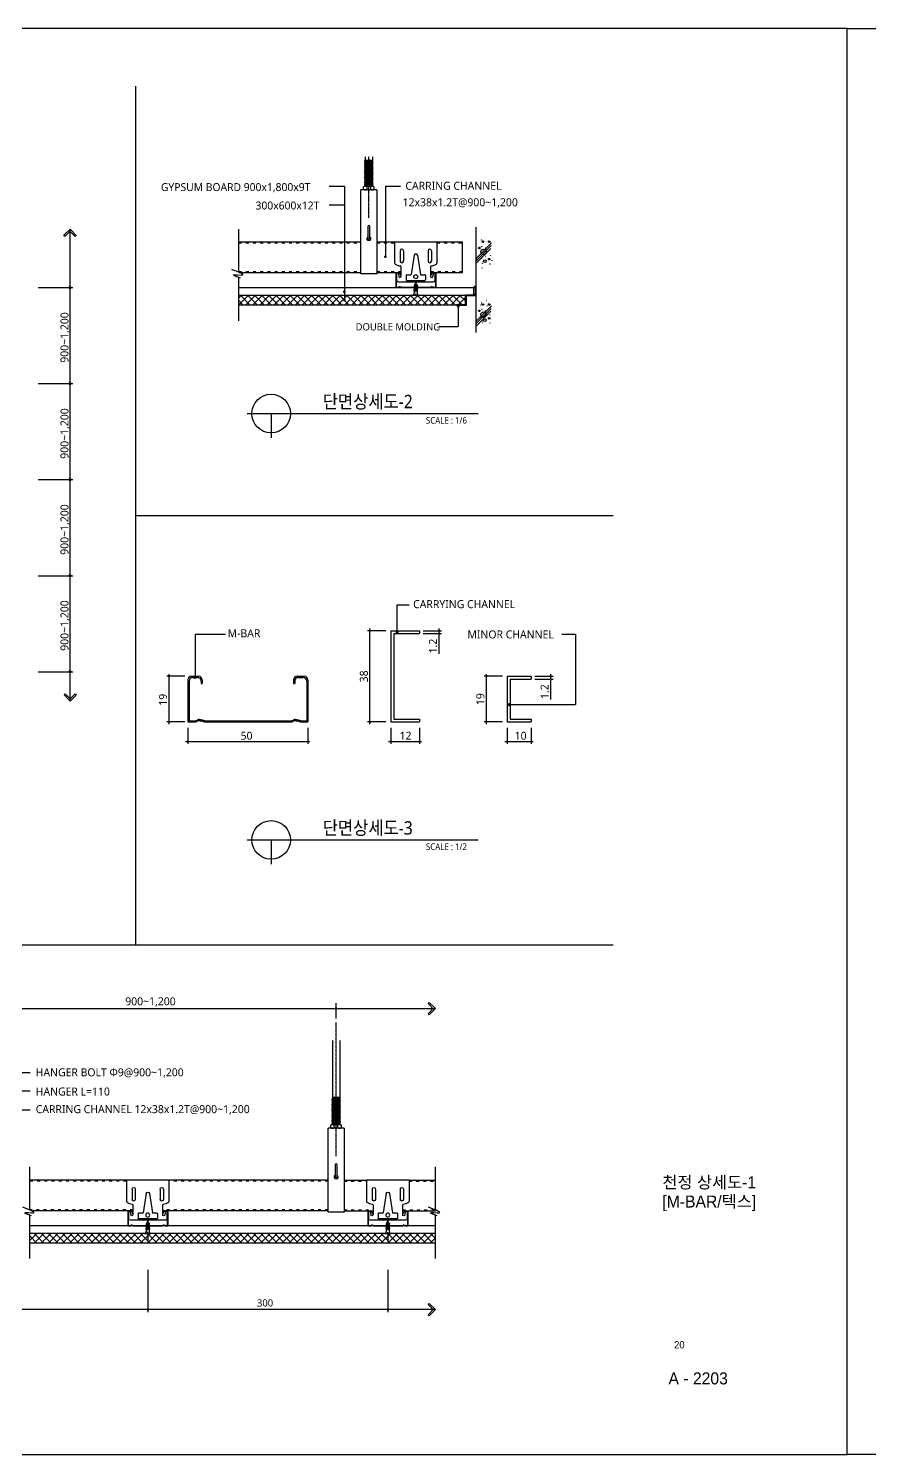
# Model space of a CAD drawing. Header units: millimetres. Extents: x 0 to 21000, y 0 to 5940.
# Drawn here: x 4990 to 8492, y 0 to 5940 of the extents above; entities that cross this region are included whole.
import ezdxf
from ezdxf.enums import TextEntityAlignment as Align

# ---------------------------------------------------------------- set-up
doc = ezdxf.new("R2010")
doc.units = ezdxf.units.MM
for name, pattern in [('ACAD_ISO03W100', [30, 12, -18]), ('CEN', [35, 30, -2, 1, -2]), ('CENTER', [2, 1.25, -0.25, 0.25, -0.25])]:
    doc.linetypes.add(name, pattern=pattern)
for name, color, linetype in [('4A.TEC FORM-TEXT', 3, 'Continuous'), ('4A.TEC TEXT 2', 3, 'Continuous'), ('ANCHOR', 4, 'Continuous'), ('ANGLEMOLDING', 4, 'Continuous'), ('CARRING', 6, 'Continuous'), ('CEN', 1, 'CEN'), ('CON', 7, 'Continuous'), ('DIM', 7, 'Continuous'), ('DOUBLEMOLDING', 52, 'Continuous'), ('GYPSUM', 2, 'Continuous'), ('M-BAR', 2, 'Continuous'), ('M-BAR-CLIP', 4, 'Continuous'), ('MINOR', 4, 'ACAD_ISO03W100'), ('MITONE', 2, 'Continuous'), ('MITONE2', 5, 'Continuous'), ('SCREW3점5X22', 1, 'Continuous'), ('TEXT', 3, 'Continuous')]:
    doc.layers.add(name, color=color, linetype=linetype)
doc.styles.add('GHS', font='malgun.ttf')
doc.styles.add('나눔고딕', font='')
doc.styles.add('돋움', font='')
doc.styles.get('나눔고딕').set_extended_font_data('Dotum')
doc.styles.get('돋움').set_extended_font_data('Dotum')
pattern_1 = [(45, (-2740735.746, -6276572.302), (-14.731391275, 14.731391275), []), (135, (-2740735.746, -6276572.302), (-14.731391275, -14.731391275), [])]

# ---------------------------------------------------------------- blocks, each defined once
blk = doc.blocks.new('A$C037965EB')
at = {"layer": 'M-BAR-CLIP'}
for p, q in [((0, 50), (0, 23.9)), ((0, 50), (53, 50)), ((7, 39), (7, 26)), ((11, 39), (11, 26)), ((42, 39), (42, 26)), ((46, 39), (46, 26)), ((53, 50), (53, 23.9)), ((8, 19), (8, 7)), ((24.5, 33.4), (20.6, 9.4)), ((28.5, 33.4), (32.4, 9.4)), ((45, 19), (45, 7)), ((2.5, 10.4), (2.5, 2)), ((4.5, 0), (48.5, 0)), ((4.7, 10.4), (5.2, 7)), ((14.5, 8.5), (14.5, 2.5)), ((15, 9), (20.1, 9)), ((15, 2), (38, 2)), ((32.9, 9), (38, 9)), ((38.5, 8.5), (38.5, 2.5)), ((48.3, 10.4), (47.7, 7)), ((50.5, 10.4), (50.5, 2))]:
    blk.add_line(p, q, dxfattribs=at)
blk.add_circle((26.5, 6.5), 2.5, dxfattribs=at)
for centre, radius, start, end in [((9, 39), 2, 90, 180), ((9, 39), 2, 0, 90), ((44, 39), 2, 90, 180), ((44, 39), 2, 0, 90), ((2, 23.9), 2, 180, 231.4353), ((9.2, 35.2), 15.4, 236.7178, 262.3483), ((9, 26), 2, 180, 270), ((7, 19), 1, 360, 82.3483), ((9, 26), 2, 270, 360), ((26.5, 32.9), 2.07, 14.4386, 165.5614), ((44, 26), 2, 180, 270), ((44, 26), 2, 270, 360), ((46, 19), 1, 97.6517, 180), ((43.8, 35.2), 15.4, 277.6517, 303.2822), ((51, 23.9), 2, 308.5647, 0), ((3.6, 10.4), 1.1, 0, 180), ((4.5, 2), 2, 180, 270), ((6.6, 7), 1.38, 180, 0), ((15, 8.5), 0.5, 90, 180), ((15, 2.5), 0.5, 180, 270), ((20.1, 9.5), 0.5, 270, 350.7087), ((32.9, 9.5), 0.5, 189.2913, 270), ((38, 8.5), 0.5, 0, 90), ((38, 2.5), 0.5, 270, 0), ((46.4, 7), 1.38, 180, 360), ((49.4, 10.4), 1.1, 0, 180), ((48.5, 2), 2, 270, 0)]:
    blk.add_arc(centre, radius, start, end, dxfattribs=at)
blk = doc.blocks.new('A$C3D2622D9')
at = {"layer": 'M-BAR'}
for centre, major_axis, ratio, start_param, end_param in [((-0.4, 1), (-1.16, 0.22), 0.410883, 1.993113, 2.811456), ((-0.4, 0.5), (-1.16, 0.22), 0.410883, 1.993113, 2.811456), ((2, 0.5), (-1.4, 0), 0.357143, 4.712389, 5.955279), ((2, 0), (-1.4, 0), 0.357143, 4.712389, 5.955279)]:
    blk.add_ellipse(centre, major_axis=major_axis, ratio=ratio, start_param=start_param, end_param=end_param, dxfattribs=at)
at = {"layer": 'M-BAR', "extrusion": (0, 0, -1)}
for centre, major_axis, ratio, start_param, end_param in [((2, 0.5), (1.4, 0), 0.357143, 4.712389, 5.955279), ((2, 0), (1.4, 0), 0.357143, 4.712389, 5.955279), ((4.4, 1), (1.16, 0.22), 0.410883, 1.993113, 2.811456), ((4.4, 0.5), (1.16, 0.22), 0.410883, 1.993113, 2.811456)]:
    blk.add_ellipse(centre, major_axis=major_axis, ratio=ratio, start_param=start_param, end_param=end_param, dxfattribs=at)
blk = doc.blocks.new('A$C2A247641')
at = {"layer": 'M-BAR'}
for p, q in [((1.5, 19), (4.5, 19)), ((2, 18.5), (4, 18.5)), ((45.5, 19), (48.5, 19)), ((46, 18.5), (48, 18.5)), ((0, 17.5), (0, 0)), ((0, 0), (3, 0)), ((0.5, 17), (0.5, 0.5)), ((0.5, 0.5), (3, 0.5)), ((5.5, 17), (5.5, 16)), ((5.5, 16), (6, 16)), ((6, 17.5), (6, 16)), ((7, 0.5), (23, 0.5)), ((7, 0), (23, 0)), ((27, 0), (43, 0)), ((27.2, 0.5), (43, 0.5)), ((44, 17.5), (44, 16)), ((44, 16), (44.5, 16)), ((44.5, 17), (44.5, 16)), ((47, 0.5), (49.5, 0.5)), ((47, 0), (50, 0)), ((49.5, 17), (49.5, 0.5)), ((50, 17.5), (50, 0))]:
    blk.add_line(p, q, dxfattribs=at)
for centre, start, end in [((1.5, 17.5), 90, 180), ((2, 17), 90, 180), ((4, 17), 0, 90), ((4.5, 17.5), 0, 90), ((45.5, 17.5), 90, 180), ((46, 17), 90, 180), ((48, 17), 0, 90), ((48.5, 17.5), 0, 90)]:
    blk.add_arc(centre, 1.5, start, end, dxfattribs=at)
for centre in [(22.6, 1), (22.6, 0.5)]:
    blk.add_ellipse(centre, major_axis=(-1.16, 0.22), ratio=0.410883, start_param=1.993113, end_param=2.234343, dxfattribs=at)
at = {"layer": 'M-BAR', "extrusion": (0, 0, -1)}
blk.add_ellipse((27.4, 0.5), major_axis=(1.16, 0.22), ratio=0.410883, start_param=1.993113, end_param=2.185696, dxfattribs=at)
at = {"layer": 'M-BAR'}
blk.add_blockref('A$C3D2622D9', (3, 0), dxfattribs=at)
at = {"layer": 'M-BAR', "xscale": -1}
blk.add_blockref('A$C3D2622D9', (47, 0), dxfattribs=at)
blk = doc.blocks.new('A$C5DD2461B')
at = {"layer": 'SCREW3점5X22'}
for p, q in [((5.8, 11.5), (1.5, 10.5)), ((1.5, 10.5), (2.2, 11.4)), ((5.8, 9.5), (1.5, 8.4)), ((1.5, 8.4), (2.2, 9.3)), ((5.8, 7.4), (1.5, 6.4)), ((1.5, 6.4), (2.2, 7.3)), ((5.8, 5.3), (1.5, 4.3)), ((1.5, 4.3), (2.2, 5.2)), ((6.4, 12.4), (2.2, 11.4)), ((6.5, 10.4), (2.2, 9.3)), ((6.5, 8.3), (2.2, 7.3)), ((6.5, 6.3), (2.2, 5.2)), ((2.3, 12.1), (4, 15.9)), ((2.3, 12.1), (4, 13.3)), ((2.3, 12.1), (2.3, 11.4)), ((2.3, 10.7), (2.3, 9.3)), ((2.3, 8.6), (2.3, 7.3)), ((2.3, 6.5), (2.3, 5.2)), ((2.3, 4.5), (2.3, 3.2)), ((3.9, 1.2), (3.9, 1.6)), ((4, 15.9), (4, 13.3)), ((5.7, 12.3), (4, 15.9)), ((4.1, 1.2), (4.1, 1.6)), ((5.8, 11.5), (6.4, 12.4)), ((5.8, 11.5), (5.8, 10.2)), ((5.8, 9.5), (6.5, 10.4)), ((5.8, 9.4), (5.8, 8.1)), ((5.8, 7.4), (6.5, 8.3)), ((5.8, 7.4), (5.8, 6.1)), ((5.8, 5.3), (6.5, 6.3)), ((5.8, 5.3), (5.8, 3.2)), ((0, 0), (2.7, 0)), ((5.3, 0), (8, 0))]:
    blk.add_line(p, q, dxfattribs=at)
for centre, radius, start, end in [((-1.1, 3.2), 3.39, 289.6094, 359.4917), ((2.7, 1.1), 1.15, 267.5265, 0.9138), ((4, -4.8), 4.97, 80.6135, 99.3865), ((4, 1.6), 0.08, 90, 180), ((4, 1.6), 0.08, 0, 90), ((5.3, 1.1), 1.15, 179.0862, 272.4735), ((9.1, 3.2), 3.39, 180.5083, 250.3906)]:
    blk.add_arc(centre, radius, start, end, dxfattribs=at)
blk = doc.blocks.new('A$C036C36DA')
at = {"layer": 'DIM'}
for p, q in [((0, 11.7), (1.1, 12.8)), ((5.4, 6.4), (0, 11.7)), ((5.4, 6.5), (0.1, 1.1)), ((0.1, 1.1), (1.3, 0)), ((7.7, 6.5), (1.1, 12.8)), ((7.7, 6.5), (1.3, 0))]:
    blk.add_line(p, q, dxfattribs=at)
blk = doc.blocks.new('A$C2A245268')
at = {"layer": 'TEXT', "xscale": 0.2, "yscale": 0.2, "zscale": 0.2}
blk.add_blockref('A$C036C36DA', (0, 0), dxfattribs=at)
blk = doc.blocks.new('A$C52111A00')
at = {"layer": 'TEXT', "xscale": -1}
blk.add_blockref('A$C2A245268', (1.54, 0), dxfattribs=at)
blk = doc.blocks.new('A$C0D4C0B01')
at = {"layer": 'TEXT', "xscale": -1}
blk.add_blockref('A$C2A245268', (1.54, 0), dxfattribs=at)

msp = doc.modelspace()

# ---------------------------------------------------------------- hatches: boundary and pattern name
at = {"layer": 'MITONE2'}
h = msp.add_hatch(dxfattribs=at)
h.set_pattern_fill('ANSI37', color=256, scale=166.666667, style=0)
h.set_pattern_definition([(45, (-2738142.237, -6274929.163), (-14.731391275, 14.731391275), []), (135, (-2738142.237, -6274929.163), (-14.731391275, -14.731391275), [])])
h.paths.add_polyline_path([(6809.4, 4829.3), (6616.1, 4829.3), (6616.1, 4829.3), (6607.1, 4829.3, -0.021815), (6606.7, 4829.3), (6598.7, 4829.3, -0.021815), (6598.4, 4829.3), (6589.2, 4829.3, 0.000011), (6589.2, 4829.3), (6212.8, 4829.3), (6212.8, 4789.3), (6809.4, 4789.3)])
h = msp.add_hatch(dxfattribs=at)
h.set_pattern_fill('ANSI37', color=256, scale=166.666667, style=0)
h.set_pattern_definition(pattern_1)
h.paths.add_polyline_path([(5486.1, 920.5), (5482.1, 920.5, -0.021815), (5481.8, 920.5), (5472.6, 920.5, 0.000011), (5472.6, 920.5), (4994.4, 920.5), (4994.4, 880.5), (5486.1, 880.5)])
h = msp.add_hatch(dxfattribs=at)
h.set_pattern_fill('ANSI37', color=256, scale=166.666667, style=0)
h.set_pattern_definition(pattern_1)
h.paths.add_polyline_path([(5499.5, 920.5), (5499.5, 920.5), (5490.5, 920.5, -0.021815), (5490.2, 920.5), (5486.1, 920.5), (5486.1, 880.5), (6486.1, 880.5), (6486.1, 920.5), (6482.1, 920.5, -0.021815), (6481.8, 920.5), (6472.6, 920.5, 0.000011), (6472.6, 920.5)])
h = msp.add_hatch(dxfattribs=at)
h.set_pattern_fill('ANSI37', color=256, scale=166.666667, style=0)
h.set_pattern_definition(pattern_1)
h.paths.add_polyline_path([(6684.6, 920.5), (6499.5, 920.5), (6499.5, 920.5), (6490.5, 920.5, -0.021815), (6490.2, 920.5), (6486.1, 920.5), (6486.1, 880.5), (6684.6, 880.5)])

# ---------------------------------------------------------------- linework, layer by layer
for p, q in [((5865, 4925), (5865, 5104.1)), ((5865, 4723), (5865, 4902.9)), ((4994.4, 1018.8), (4994.4, 1197.9)), ((6684.6, 1018.8), (6684.6, 1197.9)), ((4994.4, 816.8), (4994.4, 996.7)), ((6684.6, 816.8), (6684.6, 996.7))]:
    msp.add_line(p, q)
for points in [[(0, 0), (8400, 0), (8400, 5940), (0, 5940)], [(8400, 5940), (16800, 5940), (16800, 0), (8400, 0)]]:
    msp.add_lwpolyline(points, close=True)
at = {"color": 0}
for points in [[(5437.1, 2122.5), (5437.1, 5700)], [(5437.1, 3911.3), (7425, 3911.3)], [(185, 2122.5), (7425, 2122.5)]]:
    msp.add_lwpolyline(points, dxfattribs=at)
for points in [[(5872.6, 4900.2), (5842.8, 4913.5), (5881, 4913.4), (5836.2, 4936.4)], [(5002, 994), (4972.2, 1007.3), (5010.4, 1007.2), (4965.6, 1030.3)], [(6692.3, 994), (6662.5, 1007.3), (6700.6, 1007.2), (6655.8, 1030.3)]]:
    msp.add_spline(points, degree=3)
at = {"layer": 'ANCHOR'}
for p, q in [((6392.3, 5406), (6392.3, 5391.8)), ((6422.3, 5406), (6422.3, 5391.8)), ((6374, 4917.6), (6374, 5267.6)), ((6440.6, 5267.6), (6374, 5267.6)), ((6384.8, 5269.7), (6384.8, 5280.5)), ((6422.3, 5282.6), (6392.3, 5282.6)), ((6422.3, 5282.6), (6392.3, 5282.6)), ((6422.3, 5282.6), (6392.3, 5282.6)), ((6399.8, 5267.6), (6399.8, 5282.6)), ((6414.8, 5267.6), (6414.8, 5282.6)), ((6429.8, 5269.7), (6429.8, 5280.5)), ((6440.6, 5267.6), (6440.6, 4917.6)), ((6440.6, 4917.6), (6374, 4917.6)), ((6255.9, 1724), (6255.9, 1373.9)), ((6285.9, 1724), (6285.9, 1373.9)), ((6285.9, 1486.6), (6255.9, 1486.6)), ((6248.4, 1360.9), (6248.4, 1371.8)), ((6285.9, 1373.9), (6255.9, 1373.9)), ((6285.9, 1373.9), (6255.9, 1373.9)), ((6255.9, 1373.9), (6285.9, 1373.9)), ((6263.4, 1358.9), (6263.4, 1373.9)), ((6278.4, 1358.9), (6278.4, 1373.9)), ((6293.4, 1360.9), (6293.4, 1371.8)), ((6237.5, 1008.9), (6237.5, 1358.9)), ((6304.2, 1358.9), (6237.5, 1358.9)), ((6304.2, 1358.9), (6304.2, 1008.9)), ((6304.2, 1008.9), (6237.5, 1008.9))]:
    msp.add_line(p, q, dxfattribs=at)
at = {"layer": 'ANCHOR', "color": 1}
for p, q in [((6424.3, 5389.4), (6422.3, 5391.8)), ((6424.3, 5284.8), (6422.3, 5282.6)), ((6287.9, 1480.7), (6285.9, 1483.1)), ((6287.9, 1376.1), (6285.9, 1373.9))]:
    msp.add_line(p, q, dxfattribs=at)
at = {"layer": 'ANCHOR'}
for points in [[(6411.1, 5066.2), (6411.1, 5115.2, 1), (6403.5, 5115.2), (6403.5, 5066.2, 1)], [(6274.7, 1157.5), (6274.7, 1206.5, 1), (6267, 1206.5), (6267, 1157.5, 1)]]:
    msp.add_lwpolyline(points, format="xyb", close=True, dxfattribs=at)
for centre, radius, start, end in [((6392.3, 5268.1), 14.6, 58.97341, 121.02659), ((6392.3, 5282.2), 14.6, 238.97341, 301.02659), ((6407.3, 5268.1), 14.6, 58.97341, 121.02659), ((6407.3, 5282.2), 14.6, 238.97341, 301.02659), ((6422.3, 5268.1), 14.6, 58.97341, 121.02659), ((6422.3, 5282.2), 14.6, 238.97341, 301.02659), ((6407.3, 5064.7), 8.33, 117.38711, 62.61289), ((6255.9, 1359.3), 14.6, 58.97341, 121.02659), ((6270.9, 1359.3), 14.6, 58.97341, 121.02659), ((6285.9, 1359.3), 14.6, 58.97341, 121.02659), ((6255.9, 1373.4), 14.6, 238.97341, 301.02659), ((6270.9, 1373.4), 14.6, 238.97341, 301.02659), ((6285.9, 1373.4), 14.6, 238.97341, 301.02659), ((6270.9, 1155.9), 8.33, 117.38711, 62.61289)]:
    msp.add_arc(centre, radius, start, end, dxfattribs=at)
at = {"layer": 'ANGLEMOLDING', "color": 1}
for p, q in [((6392.3, 5391.8), (6389.3, 5389.8)), ((6392.3, 5386.6), (6389.3, 5389.8)), ((6424.3, 5384.2), (6389.3, 5389.8)), ((6392.3, 5386.6), (6389.3, 5384.6)), ((6392.3, 5381.4), (6389.3, 5384.6)), ((6424.3, 5379), (6389.3, 5384.6)), ((6392.3, 5381.4), (6389.3, 5379.4)), ((6392.3, 5376.1), (6389.3, 5379.4)), ((6424.3, 5373.7), (6389.3, 5379.4)), ((6392.3, 5376.1), (6389.3, 5374.1)), ((6392.3, 5370.9), (6389.3, 5374.1)), ((6424.3, 5368.5), (6389.3, 5374.1)), ((6392.3, 5370.9), (6389.3, 5368.9)), ((6392.3, 5365.7), (6389.3, 5368.9)), ((6424.3, 5363.3), (6389.3, 5368.9)), ((6392.3, 5365.7), (6389.3, 5363.7)), ((6392.3, 5360.5), (6389.3, 5363.7)), ((6424.3, 5358.1), (6389.3, 5363.7)), ((6392.3, 5360.5), (6389.3, 5358.4)), ((6392.3, 5355.2), (6389.3, 5358.4)), ((6424.3, 5352.8), (6389.3, 5358.4)), ((6392.3, 5355.2), (6389.3, 5353.2)), ((6392.3, 5350), (6389.3, 5353.2)), ((6424.3, 5347.6), (6389.3, 5353.2)), ((6392.3, 5350), (6389.3, 5348)), ((6392.3, 5344.8), (6389.3, 5348)), ((6424.3, 5342.4), (6389.3, 5348)), ((6422.3, 5387.2), (6392.3, 5391.8)), ((6422.3, 5387.2), (6392.3, 5391.8)), ((6392.3, 5391.8), (6422.3, 5391.8)), ((6422.3, 5382), (6392.3, 5386.6)), ((6422.3, 5382), (6392.3, 5386.6)), ((6422.3, 5376.8), (6392.3, 5381.4)), ((6422.3, 5376.8), (6392.3, 5381.4)), ((6422.3, 5371.5), (6392.3, 5376.1)), ((6422.3, 5371.5), (6392.3, 5376.1)), ((6422.3, 5366.3), (6392.3, 5370.9)), ((6422.3, 5366.3), (6392.3, 5370.9)), ((6422.3, 5361.1), (6392.3, 5365.7)), ((6422.3, 5361.1), (6392.3, 5365.7)), ((6422.3, 5361.1), (6392.3, 5365.7)), ((6422.3, 5361.1), (6392.3, 5365.7)), ((6422.3, 5355.8), (6392.3, 5360.5)), ((6422.3, 5355.8), (6392.3, 5360.5)), ((6422.3, 5350.6), (6392.3, 5355.2)), ((6422.3, 5350.6), (6392.3, 5355.2)), ((6422.3, 5345.4), (6392.3, 5350)), ((6422.3, 5345.4), (6392.3, 5350)), ((6424.1, 5389.6), (6409.8, 5391.8)), ((6424.3, 5389.4), (6422.3, 5387.2)), ((6424.3, 5384.2), (6422.3, 5387.2)), ((6424.3, 5384.2), (6422.3, 5382)), ((6424.3, 5379), (6422.3, 5382)), ((6424.3, 5379), (6422.3, 5376.8)), ((6424.3, 5373.7), (6422.3, 5376.8)), ((6424.3, 5373.7), (6422.3, 5371.5)), ((6424.3, 5368.5), (6422.3, 5371.5)), ((6424.3, 5368.5), (6422.3, 5366.3)), ((6424.3, 5363.3), (6422.3, 5366.3)), ((6424.3, 5363.3), (6422.3, 5361.1)), ((6424.3, 5358.1), (6422.3, 5361.1)), ((6424.3, 5358.1), (6422.3, 5355.8)), ((6424.3, 5352.8), (6422.3, 5355.8)), ((6424.3, 5352.8), (6422.3, 5350.6)), ((6424.3, 5347.6), (6422.3, 5350.6)), ((6424.3, 5347.6), (6422.3, 5345.4)), ((6392.3, 5344.8), (6389.3, 5342.8)), ((6392.3, 5339.5), (6389.3, 5342.8)), ((6424.3, 5337.1), (6389.3, 5342.8)), ((6392.3, 5339.5), (6389.3, 5337.5)), ((6392.3, 5334.3), (6389.3, 5337.5)), ((6424.3, 5331.9), (6389.3, 5337.5)), ((6392.3, 5334.3), (6389.3, 5332.3)), ((6392.3, 5329.1), (6389.3, 5332.3)), ((6424.3, 5326.7), (6389.3, 5332.3)), ((6392.3, 5329.1), (6389.3, 5327.1)), ((6392.3, 5323.8), (6389.3, 5327.1)), ((6424.3, 5321.4), (6389.3, 5327.1)), ((6392.3, 5323.8), (6389.3, 5321.8)), ((6392.3, 5318.6), (6389.3, 5321.8)), ((6424.3, 5316.2), (6389.3, 5321.8)), ((6392.3, 5318.6), (6389.3, 5316.6)), ((6392.3, 5313.4), (6389.3, 5316.6)), ((6424.3, 5311), (6389.3, 5316.6)), ((6392.3, 5313.4), (6389.3, 5311.4)), ((6392.3, 5308.2), (6389.3, 5311.4)), ((6424.3, 5305.8), (6389.3, 5311.4)), ((6392.3, 5308.2), (6389.3, 5306.1)), ((6392.3, 5302.9), (6389.3, 5306.1)), ((6424.3, 5300.5), (6389.3, 5306.1)), ((6392.3, 5302.9), (6389.3, 5300.9)), ((6392.3, 5297.7), (6389.3, 5300.9)), ((6424.3, 5295.3), (6389.3, 5300.9)), ((6392.3, 5297.7), (6389.3, 5295.7)), ((6392.3, 5292.5), (6389.3, 5295.7)), ((6424.3, 5290.1), (6389.3, 5295.7)), ((6392.3, 5292.5), (6389.3, 5290.5)), ((6424.3, 5284.8), (6389.3, 5290.5)), ((6392.3, 5287.2), (6389.3, 5290.5)), ((6392.3, 5287.2), (6389.3, 5285.2)), ((6422.3, 5340.2), (6392.3, 5344.8)), ((6422.3, 5340.2), (6392.3, 5344.8)), ((6422.3, 5334.9), (6392.3, 5339.5)), ((6422.3, 5334.9), (6392.3, 5339.5)), ((6422.3, 5334.9), (6392.3, 5339.5)), ((6422.3, 5334.9), (6392.3, 5339.5)), ((6422.3, 5329.7), (6392.3, 5334.3)), ((6422.3, 5329.7), (6392.3, 5334.3)), ((6422.3, 5324.5), (6392.3, 5329.1)), ((6422.3, 5324.5), (6392.3, 5329.1)), ((6422.3, 5319.2), (6392.3, 5323.8)), ((6422.3, 5319.2), (6392.3, 5323.8)), ((6422.3, 5314), (6392.3, 5318.6)), ((6422.3, 5314), (6392.3, 5318.6)), ((6422.3, 5308.8), (6392.3, 5313.4)), ((6422.3, 5308.8), (6392.3, 5313.4)), ((6422.3, 5308.8), (6392.3, 5313.4)), ((6422.3, 5308.8), (6392.3, 5313.4)), ((6422.3, 5303.5), (6392.3, 5308.2)), ((6422.3, 5303.5), (6392.3, 5308.2)), ((6422.3, 5298.3), (6392.3, 5302.9)), ((6422.3, 5298.3), (6392.3, 5302.9)), ((6422.3, 5293.1), (6392.3, 5297.7)), ((6422.3, 5293.1), (6392.3, 5297.7)), ((6422.3, 5287.9), (6392.3, 5292.5)), ((6422.3, 5287.9), (6392.3, 5292.5)), ((6422.3, 5282.6), (6392.3, 5287.2)), ((6424.3, 5342.4), (6422.3, 5345.4)), ((6424.3, 5342.4), (6422.3, 5340.2)), ((6424.3, 5337.1), (6422.3, 5340.2)), ((6424.3, 5337.1), (6422.3, 5334.9)), ((6424.3, 5331.9), (6422.3, 5334.9)), ((6424.3, 5331.9), (6422.3, 5329.7)), ((6424.3, 5326.7), (6422.3, 5329.7)), ((6424.3, 5326.7), (6422.3, 5324.5)), ((6424.3, 5321.4), (6422.3, 5324.5)), ((6424.3, 5321.4), (6422.3, 5319.2)), ((6424.3, 5316.2), (6422.3, 5319.2)), ((6424.3, 5316.2), (6422.3, 5314)), ((6424.3, 5311), (6422.3, 5314)), ((6424.3, 5311), (6422.3, 5308.8)), ((6424.3, 5305.8), (6422.3, 5308.8)), ((6424.3, 5305.8), (6422.3, 5303.5)), ((6424.3, 5300.5), (6422.3, 5303.5)), ((6424.3, 5300.5), (6422.3, 5298.3)), ((6424.3, 5295.3), (6422.3, 5298.3)), ((6424.3, 5295.3), (6422.3, 5293.1)), ((6424.3, 5290.1), (6422.3, 5293.1)), ((6424.3, 5290.1), (6422.3, 5287.9)), ((6424.3, 5284.8), (6422.3, 5287.9)), ((6391.8, 5282.6), (6389.3, 5285.2)), ((6405.5, 5282.6), (6389.3, 5285.2)), ((6255.9, 1483.1), (6252.8, 1481.1)), ((6287.9, 1475.4), (6252.8, 1481.1)), ((6255.9, 1477.8), (6252.8, 1481.1)), ((6255.9, 1477.8), (6252.8, 1475.8)), ((6287.9, 1470.2), (6252.8, 1475.8)), ((6255.9, 1472.6), (6252.8, 1475.8)), ((6255.9, 1472.6), (6252.8, 1470.6)), ((6287.9, 1465), (6252.8, 1470.6)), ((6255.9, 1467.4), (6252.8, 1470.6)), ((6255.9, 1467.4), (6252.8, 1465.4)), ((6287.9, 1459.7), (6252.8, 1465.4)), ((6255.9, 1462.1), (6252.8, 1465.4)), ((6255.9, 1462.1), (6252.8, 1460.1)), ((6287.9, 1454.5), (6252.8, 1460.1)), ((6255.9, 1456.9), (6252.8, 1460.1)), ((6255.9, 1456.9), (6252.8, 1454.9)), ((6287.9, 1449.3), (6252.8, 1454.9)), ((6255.9, 1451.7), (6252.8, 1454.9)), ((6255.9, 1451.7), (6252.8, 1449.7)), ((6287.9, 1444.1), (6252.8, 1449.7)), ((6255.9, 1446.5), (6252.8, 1449.7)), ((6255.9, 1446.5), (6252.8, 1444.4)), ((6287.9, 1438.8), (6252.8, 1444.4)), ((6255.9, 1441.2), (6252.8, 1444.4)), ((6255.9, 1441.2), (6252.8, 1439.2)), ((6287.9, 1433.6), (6252.8, 1439.2)), ((6255.9, 1436), (6252.8, 1439.2)), ((6255.9, 1436), (6252.8, 1434)), ((6287.9, 1428.4), (6252.8, 1434)), ((6255.9, 1430.8), (6252.8, 1434)), ((6255.9, 1430.8), (6252.8, 1428.8)), ((6287.9, 1423.1), (6252.8, 1428.8)), ((6255.9, 1425.5), (6252.8, 1428.8)), ((6255.9, 1483.1), (6285.9, 1483.1)), ((6285.9, 1478.5), (6255.9, 1483.1)), ((6285.9, 1478.5), (6255.9, 1483.1)), ((6285.9, 1473.2), (6255.9, 1477.8)), ((6285.9, 1473.2), (6255.9, 1477.8)), ((6285.9, 1468), (6255.9, 1472.6)), ((6285.9, 1468), (6255.9, 1472.6)), ((6285.9, 1462.8), (6255.9, 1467.4)), ((6285.9, 1462.8), (6255.9, 1467.4)), ((6285.9, 1457.5), (6255.9, 1462.1)), ((6285.9, 1457.5), (6255.9, 1462.1)), ((6285.9, 1452.3), (6255.9, 1456.9)), ((6285.9, 1452.3), (6255.9, 1456.9)), ((6285.9, 1452.3), (6255.9, 1456.9)), ((6285.9, 1452.3), (6255.9, 1456.9)), ((6285.9, 1447.1), (6255.9, 1451.7)), ((6285.9, 1447.1), (6255.9, 1451.7)), ((6285.9, 1441.8), (6255.9, 1446.5)), ((6285.9, 1441.8), (6255.9, 1446.5)), ((6285.9, 1436.6), (6255.9, 1441.2)), ((6285.9, 1436.6), (6255.9, 1441.2)), ((6285.9, 1431.4), (6255.9, 1436)), ((6285.9, 1431.4), (6255.9, 1436)), ((6285.9, 1426.2), (6255.9, 1430.8)), ((6285.9, 1426.2), (6255.9, 1430.8)), ((6285.9, 1426.2), (6255.9, 1430.8)), ((6285.9, 1426.2), (6255.9, 1430.8)), ((6287.7, 1480.9), (6273.4, 1483.1)), ((6287.9, 1480.7), (6285.9, 1478.5)), ((6287.9, 1475.4), (6285.9, 1478.5)), ((6287.9, 1475.4), (6285.9, 1473.2)), ((6287.9, 1470.2), (6285.9, 1473.2)), ((6287.9, 1470.2), (6285.9, 1468)), ((6287.9, 1465), (6285.9, 1468)), ((6287.9, 1465), (6285.9, 1462.8)), ((6287.9, 1459.7), (6285.9, 1462.8)), ((6287.9, 1459.7), (6285.9, 1457.5)), ((6287.9, 1454.5), (6285.9, 1457.5)), ((6287.9, 1454.5), (6285.9, 1452.3)), ((6287.9, 1449.3), (6285.9, 1452.3)), ((6287.9, 1449.3), (6285.9, 1447.1)), ((6287.9, 1444.1), (6285.9, 1447.1)), ((6287.9, 1444.1), (6285.9, 1441.8)), ((6287.9, 1438.8), (6285.9, 1441.8)), ((6287.9, 1438.8), (6285.9, 1436.6)), ((6287.9, 1433.6), (6285.9, 1436.6)), ((6287.9, 1433.6), (6285.9, 1431.4)), ((6287.9, 1428.4), (6285.9, 1431.4)), ((6287.9, 1428.4), (6285.9, 1426.2)), ((6287.9, 1423.1), (6285.9, 1426.2)), ((6255.9, 1425.5), (6252.8, 1423.5)), ((6287.9, 1417.9), (6252.8, 1423.5)), ((6255.9, 1420.3), (6252.8, 1423.5)), ((6255.9, 1420.3), (6252.8, 1418.3)), ((6255.9, 1415.1), (6252.8, 1418.3)), ((6287.9, 1412.7), (6252.8, 1418.3)), ((6255.9, 1415.1), (6252.8, 1413.1)), ((6287.9, 1407.4), (6252.8, 1413.1)), ((6255.9, 1409.8), (6252.8, 1413.1)), ((6255.9, 1409.8), (6252.8, 1407.8)), ((6287.9, 1402.2), (6252.8, 1407.8)), ((6255.9, 1404.6), (6252.8, 1407.8)), ((6255.9, 1404.6), (6252.8, 1402.6)), ((6287.9, 1397), (6252.8, 1402.6)), ((6255.9, 1399.4), (6252.8, 1402.6)), ((6255.9, 1399.4), (6252.8, 1397.4)), ((6287.9, 1391.8), (6252.8, 1397.4)), ((6255.9, 1394.2), (6252.8, 1397.4)), ((6255.9, 1394.2), (6252.8, 1392.1)), ((6287.9, 1386.5), (6252.8, 1392.1)), ((6255.9, 1388.9), (6252.8, 1392.1)), ((6255.9, 1388.9), (6252.8, 1386.9)), ((6287.9, 1381.3), (6252.8, 1386.9)), ((6255.9, 1383.7), (6252.8, 1386.9)), ((6255.9, 1383.7), (6252.8, 1381.7)), ((6287.9, 1376.1), (6252.8, 1381.7)), ((6255.9, 1378.5), (6252.8, 1381.7)), ((6255.9, 1378.5), (6252.9, 1376.4)), ((6255.3, 1373.8), (6252.9, 1376.4)), ((6269.1, 1373.9), (6252.9, 1376.4)), ((6285.9, 1420.9), (6255.9, 1425.5)), ((6285.9, 1420.9), (6255.9, 1425.5)), ((6285.9, 1415.7), (6255.9, 1420.3)), ((6285.9, 1415.7), (6255.9, 1420.3)), ((6285.9, 1410.5), (6255.9, 1415.1)), ((6285.9, 1410.5), (6255.9, 1415.1)), ((6285.9, 1405.2), (6255.9, 1409.8)), ((6285.9, 1405.2), (6255.9, 1409.8)), ((6285.9, 1400), (6255.9, 1404.6)), ((6285.9, 1400), (6255.9, 1404.6)), ((6285.9, 1400), (6255.9, 1404.6)), ((6285.9, 1400), (6255.9, 1404.6)), ((6285.9, 1394.8), (6255.9, 1399.4)), ((6285.9, 1394.8), (6255.9, 1399.4)), ((6285.9, 1389.5), (6255.9, 1394.2)), ((6285.9, 1389.5), (6255.9, 1394.2)), ((6285.9, 1384.3), (6255.9, 1388.9)), ((6285.9, 1384.3), (6255.9, 1388.9)), ((6285.9, 1379.1), (6255.9, 1383.7)), ((6285.9, 1379.1), (6255.9, 1383.7)), ((6285.9, 1373.9), (6255.9, 1378.5)), ((6287.9, 1423.1), (6285.9, 1420.9)), ((6287.9, 1417.9), (6285.9, 1420.9)), ((6287.9, 1417.9), (6285.9, 1415.7)), ((6287.9, 1412.7), (6285.9, 1415.7)), ((6287.9, 1412.7), (6285.9, 1410.5)), ((6287.9, 1407.4), (6285.9, 1410.5)), ((6287.9, 1407.4), (6285.9, 1405.2)), ((6287.9, 1402.2), (6285.9, 1405.2)), ((6287.9, 1402.2), (6285.9, 1400)), ((6287.9, 1397), (6285.9, 1400)), ((6287.9, 1397), (6285.9, 1394.8)), ((6287.9, 1391.8), (6285.9, 1394.8)), ((6287.9, 1391.8), (6285.9, 1389.5)), ((6287.9, 1386.5), (6285.9, 1389.5)), ((6287.9, 1386.5), (6285.9, 1384.3)), ((6287.9, 1381.3), (6285.9, 1384.3)), ((6287.9, 1381.3), (6285.9, 1379.1)), ((6287.9, 1376.1), (6285.9, 1379.1))]:
    msp.add_line(p, q, dxfattribs=at)
at = {"layer": 'CARRING'}
for p, q in [((5865, 5051), (6374, 5051)), ((6440.6, 5051), (6514.4, 5051)), ((6691.1, 5051), (6797.7, 5051)), ((6797.7, 4924.3), (6797.7, 5051)), ((5866.5, 4924.3), (6374, 4924.3)), ((6440.6, 4924.3), (6541.1, 4924.3)), ((6664.4, 4924.3), (6797.7, 4924.3)), ((5397.8, 1142.2), (4994.4, 1142.2)), ((6237.5, 1142.2), (5574.5, 1142.2)), ((6304.2, 1142.2), (6397.8, 1142.2)), ((6574.5, 1142.2), (6684.6, 1142.2)), ((5424.5, 1015.5), (5001.7, 1015.5)), ((6237.5, 1015.5), (5547.8, 1015.5)), ((6304.2, 1015.5), (6424.5, 1015.5)), ((6547.8, 1015.5), (6684.6, 1015.5))]:
    msp.add_line(p, q, dxfattribs=at)
at = {"layer": 'CARRING', "color": 1, "linetype": 'ACAD_ISO03W100'}
for p, q in [((5865, 5047), (6374, 5047)), ((6440.6, 5047), (6514.4, 5047)), ((6691.1, 5047), (6797.7, 5047)), ((5865, 4928.3), (6374, 4928.3)), ((6440.6, 4928.3), (6541.1, 4928.3)), ((6664.4, 4928.3), (6797.7, 4928.3)), ((5397.8, 1138.2), (4994.4, 1138.2)), ((6237.5, 1138.2), (5574.5, 1138.2)), ((6304.2, 1138.2), (6397.8, 1138.2)), ((6574.5, 1138.2), (6684.6, 1138.2)), ((5424.5, 1019.5), (4994.4, 1019.5)), ((6237.5, 1019.5), (5547.8, 1019.5)), ((6304.2, 1019.5), (6424.5, 1019.5)), ((6547.8, 1019.5), (6684.6, 1019.5))]:
    msp.add_line(p, q, dxfattribs=at)
at = {"layer": 'CARRING', "color": 2}
for p, q in [((6498.7, 3431.5), (6618.7, 3431.5)), ((6498.7, 3431.5), (6498.7, 3051.5)), ((6510.7, 3419.5), (6618.7, 3419.5)), ((6510.7, 3419.5), (6510.7, 3063.5)), ((6618.7, 3431.5), (6618.7, 3419.5)), ((6498.7, 3051.5), (6618.7, 3051.5)), ((6510.7, 3063.5), (6618.7, 3063.5)), ((6618.7, 3063.5), (6618.7, 3051.5))]:
    msp.add_line(p, q, dxfattribs=at)
at = {"layer": 'CEN', "linetype": 'CENTER'}
for p, q in [((6407.3, 5152), (6407.3, 5406)), ((6270.9, 1243.2), (6270.9, 1798.9))]:
    msp.add_line(p, q, dxfattribs=at)
at = {"layer": 'CON'}
for p, q in [((6852.7, 5112.5), (6852.7, 4673.5)), ((6852.7, 5104.1), (6852.7, 4723))]:
    msp.add_line(p, q, dxfattribs=at)
at = {"layer": 'CON', "color": 5}
for p, q in [((6915.6, 5023.7), (6852.7, 4960.5)), ((6916.4, 5035.6), (6853.6, 4972.4)), ((6918.6, 5046.7), (6855.8, 4983.5)), ((6915.6, 4762.2), (6852.7, 4699)), ((6916.4, 4774.1), (6853.6, 4710.9)), ((6918.6, 4785.1), (6855.8, 4721.9))]:
    msp.add_line(p, q, dxfattribs=at)
for centre, radius in [((6873.9, 5050.2), 0.339), ((6877.1, 5058.8), 0.339), ((6882.9, 5051.8), 3.39), ((6908.5, 5051.8), 3.39), ((6867.3, 5025.6), 3.39), ((6884.8, 5009.6), 11.3), ((6877.3, 5031.4), 0.339), ((6892.1, 5025.2), 0.339), ((6892.1, 4990.2), 0.339), ((6900.2, 5045.9), 0.339), ((6911.2, 5008.2), 0.339), ((6914.1, 4995.3), 0.339), ((6874.9, 4981.6), 0.339), ((6878.4, 4943.4), 0.339), ((6881, 4961.9), 0.339), ((6890.4, 4971.3), 5.64), ((6891.4, 4951.2), 0.339), ((6908.5, 4979.2), 3.39), ((6911.9, 4959.3), 0.339), ((6919.6, 4972.9), 0.339), ((6867.3, 4764), 3.39), ((6873.9, 4788.6), 0.339), ((6884.8, 4748.1), 11.3), ((6877.1, 4797.3), 0.339), ((6877.3, 4769.9), 0.339), ((6882.9, 4790.3), 3.39), ((6892.1, 4763.6), 0.339), ((6898.2, 4806.7), 0.339), ((6900.2, 4784.3), 0.339), ((6908.5, 4790.3), 3.39), ((6874.9, 4735.3), 0.339), ((6881, 4715.5), 0.339), ((6890.4, 4724.9), 5.64), ((6892.1, 4743.8), 0.339), ((6908.5, 4732.8), 3.39), ((6911.2, 4746.6), 0.339), ((6911.9, 4712.9), 0.339), ((6914.1, 4748.9), 0.339), ((6919.6, 4726.5), 0.339)]:
    msp.add_circle(centre, radius, dxfattribs=at)
at = {"layer": 'DIM', "linetype": 'ByBlock'}
for p, q in [((5162.7, 4860.7), (5162.7, 5104.7)), ((5029.6, 4860.7), (5174.3, 4860.7)), ((5162.7, 4460.7), (5162.7, 4860.7)), ((5029.6, 4460.7), (5174.3, 4460.7)), ((5162.7, 4060.7), (5162.7, 4460.7)), ((5029.6, 4060.7), (5174.3, 4060.7)), ((5162.7, 3660.7), (5162.7, 4060.7)), ((5029.6, 3660.7), (5174.3, 3660.7)), ((5162.7, 3260.7), (5162.7, 3660.7)), ((5029.6, 3260.7), (5174.3, 3260.7)), ((5162.7, 3138), (5162.7, 3260.7))]:
    msp.add_line(p, q, dxfattribs=at)
at = {"layer": 'DIM'}
for p, q in [((6478.1, 3431.5), (6402, 3431.5)), ((6411.7, 3042.3), (6411.7, 3440.3)), ((6634, 3431.5), (6710.2, 3431.5)), ((6634, 3419.5), (6710.2, 3419.5)), ((6700.5, 3334.6), (6700.5, 3440.3)), ((5641.3, 3241.5), (5565.1, 3241.5)), ((5574.9, 3042.3), (5574.9, 3250.3)), ((6963.3, 3241.5), (6887.1, 3241.5)), ((6896.9, 3042.3), (6896.9, 3250.3)), ((7099.2, 3241.5), (7175.4, 3241.5)), ((7099.2, 3229.5), (7175.4, 3229.5)), ((7165.6, 3144.6), (7165.6, 3250.3)), ((5641.3, 3051.5), (5565.1, 3051.5)), ((6478.1, 3051.5), (6402, 3051.5)), ((6963.3, 3051.5), (6887.1, 3051.5)), ((5644.1, 2970.3), (6161.5, 2970.3)), ((5653.3, 3027.4), (5653.3, 2960.6)), ((6153.3, 3027.4), (6153.3, 2960.6)), ((6489.1, 2970.3), (6626.9, 2970.3)), ((6498.3, 3027.4), (6498.3, 2960.6)), ((6618.7, 3027.4), (6618.7, 2960.6)), ((6974.3, 2970.3), (7092.1, 2970.3)), ((6983.5, 3027.4), (6983.5, 2960.6)), ((7083.9, 3027.4), (7083.9, 2960.6)), ((1045.7, 1857.2), (6684.6, 1857.2)), ((6270.9, 1816), (6270.9, 1879.4)), ((5486.1, 769.4), (5486.1, 592.2)), ((6486.1, 769.4), (6486.1, 592.2)), ((5486.1, 603.9), (4371.1, 603.9)), ((6486.1, 603.9), (5486.1, 603.9)), ((6684.6, 603.9), (6486.1, 603.9))]:
    msp.add_line(p, q, dxfattribs=at)
at = {"layer": 'DIM', "linetype": 'ByBlock', "const_width": 6.67}
for points in [[(5162.7, 4857.4, 1), (5162.7, 4864.1, 1)], [(5162.7, 4457.4, 1), (5162.7, 4464.1, 1)], [(5162.7, 4057.4, 1), (5162.7, 4064.1, 1)], [(5162.7, 3657.4, 1), (5162.7, 3664.1, 1)], [(5162.7, 3257.4, 1), (5162.7, 3264.1, 1)]]:
    msp.add_lwpolyline(points, format="xyb", close=True, dxfattribs=at)
at = {"layer": 'DIM'}
for points, const_width in [([(6411.7, 3433.8, 1), (6411.7, 3429.2, 1)], 4.63), ([(6700.5, 3433.8, -1), (6700.5, 3429.2, -1)], 4.63), ([(6700.5, 3421.8, -1), (6700.5, 3417.2, -1)], 4.63), ([(5574.9, 3243.8, 1), (5574.9, 3239.2, 1)], 4.63), ([(6896.9, 3243.8, 1), (6896.9, 3239.2, 1)], 4.63), ([(7165.6, 3243.8, -1), (7165.6, 3239.2, -1)], 4.63), ([(7165.6, 3231.8, -1), (7165.6, 3227.2, -1)], 4.63), ([(5574.9, 3053.8, 1), (5574.9, 3049.2, 1)], 4.63), ([(6411.7, 3053.8, 1), (6411.7, 3049.2, 1)], 4.63), ([(6896.9, 3053.8, 1), (6896.9, 3049.2, 1)], 4.63), ([(5655.6, 2970.3, -1), (5651, 2970.3, -1)], 4.63), ([(6155.6, 2970.3, -1), (6151, 2970.3, -1)], 4.63), ([(6500.6, 2970.3, -1), (6496, 2970.3, -1)], 4.63), ([(6621, 2970.3, -1), (6616.4, 2970.3, -1)], 4.63), ([(6985.8, 2970.3, -1), (6981.1, 2970.3, -1)], 4.63), ([(7086.2, 2970.3, -1), (7081.6, 2970.3, -1)], 4.63), ([(6268.1, 1857.2, 1), (6273.6, 1857.2, 1)], 5.56), ([(5483.4, 603.9, 1), (5488.9, 603.9, 1)], 5.56), ([(6483.4, 603.9, 1), (6488.9, 603.9, 1)], 5.56)]:
    msp.add_lwpolyline(points, format="xyb", close=True, dxfattribs=dict(at, const_width=const_width))
at = {"layer": 'DOUBLEMOLDING'}
for p, q in [((6849.4, 4829.3), (6809.4, 4829.3)), ((6809.4, 4829.3), (6809.4, 4789.3)), ((6852.7, 4826), (6812.7, 4826)), ((6812.7, 4826), (6812.7, 4786)), ((6846.1, 4866), (6846.1, 4861)), ((6852.7, 4866), (6846.1, 4866)), ((6849.4, 4861), (6846.1, 4861)), ((6849.4, 4862.6), (6849.4, 4829.3)), ((6852.7, 4866), (6852.7, 4826)), ((6809.4, 4789.3), (6772.7, 4789.3)), ((6772.7, 4789.3), (6772.7, 4786)), ((6812.7, 4786), (6772.7, 4786))]:
    msp.add_line(p, q, dxfattribs=at)
at = {"layer": 'GYPSUM'}
for p, q in [((5865, 4861), (6596.9, 4861)), ((6608.7, 4861), (6843.5, 4861)), ((6843.5, 4861), (6843.5, 4829.3)), ((5480.3, 952.2), (4994.4, 952.2)), ((6480.3, 952.2), (5492.1, 952.2)), ((6684.6, 952.2), (6492.1, 952.2))]:
    msp.add_line(p, q, dxfattribs=at)
at = {"layer": 'M-BAR', "color": 3}
for p, q in [((5653.3, 3226.5), (5653.3, 3051.5)), ((5658.3, 3221.5), (5658.3, 3056.5)), ((5668.3, 3241.5), (5698.3, 3241.5)), ((5708.3, 3221.5), (5708.3, 3211.5)), ((5708.3, 3211.5), (5713.3, 3211.5)), ((5713.3, 3226.5), (5713.3, 3211.5)), ((6093.3, 3226.5), (6093.3, 3211.5)), ((6093.3, 3211.5), (6098.3, 3211.5)), ((6098.3, 3221.5), (6098.3, 3211.5)), ((6108.3, 3241.5), (6138.3, 3241.5)), ((6113.3, 3236.5), (6133.3, 3236.5)), ((6148.3, 3221.5), (6148.3, 3056.5)), ((6153.3, 3226.5), (6153.3, 3051.5)), ((5653.3, 3051.5), (5683.3, 3051.5)), ((5658.3, 3056.5), (5683.3, 3056.5)), ((5722.7, 3056.5), (6083.3, 3056.5)), ((5722.7, 3051.5), (6083.3, 3051.5)), ((6123.3, 3056.5), (6148.3, 3056.5)), ((6123.3, 3051.5), (6153.3, 3051.5))]:
    msp.add_line(p, q, dxfattribs=at)
at = {"layer": 'M-BAR', "color": 4}
msp.add_line((5673.3, 3236.5), (5693.3, 3236.5), dxfattribs=at)
at = {"layer": 'M-BAR', "color": 3}
for centre, start, end in [((5668.3, 3226.5), 90, 180), ((5673.3, 3221.5), 90, 180), ((5693.3, 3221.5), 0, 90), ((5698.3, 3226.5), 0, 90), ((6108.3, 3226.5), 90, 180), ((6113.3, 3221.5), 90, 180), ((6133.3, 3221.5), 0, 90), ((6138.3, 3226.5), 0, 90)]:
    msp.add_arc(centre, 15, start, end, dxfattribs=at)
for centre, major_axis, ratio, start_param, end_param in [((5679.3, 3061.7), (-11.6, 2.2), 0.410883, 1.993113, 2.811456), ((5679.3, 3056.7), (-11.6, 2.2), 0.410883, 1.993113, 2.811456), ((5703.3, 3056.5), (14, 0), 0.357143, 1.570796, 2.813687), ((5703.3, 3051.5), (14, 0), 0.357143, 1.570796, 2.813687), ((6079.3, 3061.7), (-11.6, 2.2), 0.410883, 1.993113, 2.811456), ((6079.3, 3056.7), (-11.6, 2.2), 0.410883, 1.993113, 2.811456), ((6103.3, 3056.5), (14, 0), 0.357143, 1.570796, 2.813687), ((6103.3, 3051.5), (14, 0), 0.357143, 1.570796, 2.813687)]:
    msp.add_ellipse(centre, major_axis=major_axis, ratio=ratio, start_param=start_param, end_param=end_param, dxfattribs=at)
at = {"layer": 'M-BAR', "color": 3, "extrusion": (0, 0, -1)}
for centre, major_axis, ratio, start_param, end_param in [((5703.3, 3056.5), (-14, 0), 0.357143, 1.570796, 2.813687), ((5703.3, 3051.5), (-14, 0), 0.357143, 1.570796, 2.813687), ((5727.2, 3061.7), (11.6, 2.2), 0.410883, 1.993113, 2.811456), ((5727.2, 3056.7), (11.6, 2.2), 0.410883, 1.993113, 2.811456), ((6103.3, 3056.5), (-14, 0), 0.357143, 1.570796, 2.813687), ((6103.3, 3051.5), (-14, 0), 0.357143, 1.570796, 2.813687), ((6127.2, 3061.7), (11.6, 2.2), 0.410883, 1.993113, 2.811456), ((6127.2, 3056.7), (11.6, 2.2), 0.410883, 1.993113, 2.811456)]:
    msp.add_ellipse(centre, major_axis=major_axis, ratio=ratio, start_param=start_param, end_param=end_param, dxfattribs=at)
at = {"layer": 'MINOR', "color": 2, "linetype": 'ByBlock'}
for p, q in [((6983.9, 3241.5), (6983.9, 3051.5)), ((6983.9, 3241.5), (7083.9, 3241.5)), ((6995.9, 3229.5), (7083.9, 3229.5)), ((6995.9, 3229.5), (6995.9, 3063.5)), ((7083.9, 3241.5), (7083.9, 3229.5)), ((6983.9, 3051.5), (7083.9, 3051.5)), ((6995.9, 3063.5), (7083.9, 3063.5)), ((7083.9, 3063.5), (7083.9, 3051.5))]:
    msp.add_line(p, q, dxfattribs=at)
at = {"layer": 'MITONE'}
for p, q in [((5865, 4829.3), (6809.4, 4829.3)), ((6809.4, 4789.3), (6809.4, 4829.3)), ((5865, 4789.3), (6809.4, 4789.3)), ((6684.6, 920.5), (4994.4, 920.5)), ((5486.1, 920.5), (5486.1, 880.5)), ((6486.1, 920.5), (6486.1, 880.5)), ((6684.6, 880.5), (4994.4, 880.5))]:
    msp.add_line(p, q, dxfattribs=at)
at = {"layer": 'MITONE2'}
for p, q in [((5865, 4818.2), (5876.1, 4829.3)), ((5865.5, 4789.3), (5905.5, 4829.3)), ((5912, 4789.3), (5872, 4829.3)), ((5895, 4789.3), (5935, 4829.3)), ((5941.4, 4789.3), (5901.4, 4829.3)), ((5924.5, 4789.3), (5964.5, 4829.3)), ((5970.9, 4789.3), (5930.9, 4829.3)), ((5953.9, 4789.3), (5993.9, 4829.3)), ((6000.4, 4789.3), (5960.4, 4829.3)), ((5983.4, 4789.3), (6023.4, 4829.3)), ((6029.8, 4789.3), (5989.8, 4829.3)), ((6012.8, 4789.3), (6052.8, 4829.3)), ((6059.3, 4789.3), (6019.3, 4829.3)), ((6042.3, 4789.3), (6082.3, 4829.3)), ((6088.7, 4789.3), (6048.7, 4829.3)), ((6071.8, 4789.3), (6111.8, 4829.3)), ((6118.2, 4789.3), (6078.2, 4829.3)), ((6101.2, 4789.3), (6141.2, 4829.3)), ((6147.7, 4789.3), (6107.7, 4829.3)), ((6130.7, 4789.3), (6170.7, 4829.3)), ((6177.1, 4789.3), (6137.1, 4829.3)), ((6160.2, 4789.3), (6200.2, 4829.3)), ((6206.6, 4789.3), (6166.6, 4829.3)), ((6189.6, 4789.3), (6229.6, 4829.3)), ((6236.1, 4789.3), (6196.1, 4829.3)), ((6219.1, 4789.3), (6259.1, 4829.3)), ((6265.5, 4789.3), (6225.5, 4829.3)), ((6248.5, 4789.3), (6288.5, 4829.3)), ((6295, 4789.3), (6255, 4829.3)), ((6278, 4789.3), (6318, 4829.3)), ((6324.4, 4789.3), (6284.4, 4829.3)), ((6307.5, 4789.3), (6347.5, 4829.3)), ((6353.9, 4789.3), (6313.9, 4829.3)), ((6336.9, 4789.3), (6376.9, 4829.3)), ((6383.4, 4789.3), (6343.4, 4829.3)), ((6366.4, 4789.3), (6406.4, 4829.3)), ((6412.8, 4789.3), (6372.8, 4829.3)), ((6395.9, 4789.3), (6426.4, 4819.8)), ((6426.4, 4805.2), (6402.3, 4829.3)), ((5882.5, 4789.3), (5865, 4806.8)), ((6425.3, 4789.3), (6426.4, 4790.3))]:
    msp.add_line(p, q, dxfattribs=at)
at = {"layer": 'TEXT', "color": 1}
for p, q in [((6242.1, 5283.8), (6305.1, 5283.8)), ((6305.1, 5283.8), (6305.1, 4811.7)), ((6476.2, 5283.8), (6476.2, 4989.4)), ((6476.2, 5283.8), (6539.2, 5283.8)), ((6242.1, 5205.1), (6305.1, 5205.1)), ((6779.4, 4782.8), (6779.4, 4698.2)), ((6700.5, 4698.2), (6779.4, 4698.2)), ((6524.9, 3426), (6524.9, 3539.3)), ((6524.9, 3539.3), (6574.6, 3539.3)), ((5683.3, 3417.2), (5810.5, 3417.2)), ((5683.3, 3417.2), (5683.3, 3241.5)), ((7211.3, 3417.2), (7267.5, 3417.2)), ((7267.5, 3417.2), (7267.5, 3123.8)), ((6992.4, 3123.8), (7267.5, 3123.8)), ((4996.2, 1589.7), (4765.5, 1589.7)), ((4996.2, 1513.2), (4821.3, 1513.2)), ((4904.7, 1435.4), (4996.2, 1435.4))]:
    msp.add_line(p, q, dxfattribs=at)
at = {"layer": 'TEXT'}
for p, q in [((5900.6, 4336.1), (6862, 4336.1)), ((6000.2, 4336.1), (6000.2, 4235.4)), ((5900.6, 2560), (6862, 2560)), ((6000.2, 2560), (6000.2, 2459.3))]:
    msp.add_line(p, q, dxfattribs=at)
at = {"layer": 'TEXT', "color": 1, "const_width": 5.56}
for points in [[(6473.4, 4989.4, 1), (6478.9, 4989.4, 1)], [(6302.4, 4843.7, 1), (6307.9, 4843.7, 1)], [(6302.6, 4808.9, 1), (6308.2, 4808.9, 1)], [(6776.6, 4782.8, 1), (6782.2, 4782.8, 1)]]:
    msp.add_lwpolyline(points, format="xyb", close=True, dxfattribs=at)
at = {"layer": 'TEXT', "color": 1, "linetype": 'ByBlock', "const_width": 6.67}
for points in [[(6524.9, 3422.7, 1), (6524.9, 3429.3, 1)], [(5680, 3237.6, 1), (5686.7, 3237.6, 1)], [(6989.1, 3123.8, 1), (6995.8, 3123.8, 1)]]:
    msp.add_lwpolyline(points, format="xyb", close=True, dxfattribs=at)
at = {"layer": 'TEXT'}
for centre in [(6000.2, 4336.1), (6000.2, 2560)]:
    msp.add_circle(centre, 80.4, dxfattribs=at)

# ---------------------------------------------------------------- block references
at = {"layer": 'M-BAR', "xscale": 3.33333333209157, "yscale": 3.33333333209157, "zscale": 3.33333333209157}
for p in [(6519.4, 4861), (5402.8, 952.2), (6402.8, 952.2)]:
    msp.add_blockref('A$C2A247641', p, dxfattribs=at)
at = {"layer": 'M-BAR-CLIP'}
for p, xscale, yscale, zscale in [((6514.4, 4884.3), 3.33333333209157, 3.33333333209157, 3.33333333209157), ((5574.5, 975.5), -3.33333333209157, 3.33333333581686, 3.333333333333333), ((6574.5, 975.5), -3.33333333209157, 3.33333333581686, 3.333333333333333)]:
    msp.add_blockref('A$C037965EB', p, dxfattribs=dict(at, xscale=xscale, yscale=yscale, zscale=zscale))
at = {"layer": 'SCREW3점5X22', "xscale": 3.33333333209157, "yscale": 3.33333333209157, "zscale": 3.33333333209157}
for p in [(6589.4, 4829.3), (5472.8, 920.5), (6472.8, 920.5)]:
    msp.add_blockref('A$C5DD2461B', p, dxfattribs=at)
at = {"layer": 'TEXT', "xscale": 20, "yscale": 20, "zscale": 20}
for p, rotation in [((5136.7, 5104.7), 270), ((5188.6, 3138), 90)]:
    msp.add_blockref('A$C52111A00', p, dxfattribs=dict(at, rotation=rotation))
at = {"layer": 'TEXT', "xscale": -20, "yscale": 20, "zscale": 20}
for p in [(6684.6, 1831.2), (6684.6, 577.9)]:
    msp.add_blockref('A$C0D4C0B01', p, dxfattribs=at)

# ---------------------------------------------------------------- texts
at = {"layer": '4A.TEC FORM-TEXT', "style": '돋움'}
msp.add_text('A - 2203', height=50, dxfattribs=at).set_placement((7778.9, 292), align=Align.CENTER)
at = {"layer": '4A.TEC TEXT 2', "style": '나눔고딕'}
for s, height, p in [('천정 상세도-1', 50, (7825.1, 1108.7)), ('[M-BAR/텍스]', 50, (7825.1, 1028.7)), ('20', 30, (7700.5, 442))]:
    msp.add_text(s, height=height, dxfattribs=at).set_placement(p, align=Align.CENTER)
at = {"layer": 'DIM', "color": 3, "style": 'GHS'}
msp.add_text('300', height=30, dxfattribs=at).set_placement((5941.5, 616.3))
at = {"layer": 'TEXT', "style": 'GHS'}
for s, height, p in [('GYPSUM BOARD 900x1,800x9T', 33, (5541, 5262.9)), ('CARRING CHANNEL ', 33.333, (6559.5, 5268.3)), (' 12x38x1.2T@900~1,200', 33.333, (6536.6, 5199.6)), ('300x600x12T', 33, (5935.1, 5186.2)), ('DOUBLE MOLDING', 30, (6352.4, 4682.3)), ('CARRYING CHANNEL', 33.333, (6591.7, 3525.5)), ('M-BAR', 33.33, (5819, 3404.3)), ('MINOR CHANNEL', 33.333, (6818, 3399.4)), ('50', 33.33, (5873, 2977.4)), ('12', 33.33, (6535.1, 2977.4)), ('10', 33.33, (7014.6, 2977.4)), ('900~1,200', 33.33, (5392.4, 1871)), ('HANGER BOLT Φ9@900~1,200', 33.333, (5019.6, 1575.2)), ('HANGER L=110', 33.333, (5019.6, 1495.3)), ('CARRING CHANNEL 12x38x1.2T@900~1,200', 33.333, (5019.6, 1421.8))]:
    msp.add_text(s, height=height, dxfattribs=at).set_placement(p)
for s, p in [('900~1,200', (5156, 4547.8)), ('900~1,200', (5156, 4147.8)), ('900~1,200', (5156, 3747.8)), ('900~1,200', (5156, 3347.8)), ('1.2', (6691, 3337)), ('38', (6403, 3216.5)), ('19', (5566.2, 3119)), ('19', (6888.2, 3121.5)), ('1.2', (7156.2, 3147))]:
    msp.add_text(s, height=33.33, rotation=90, dxfattribs=at).set_placement(p)
at = {"layer": 'TEXT', "style": 'GHS', "width": 0.9}
for s, height, p in [('단면상세도-2', 56, (6215.3, 4358.1)), ('SCALE : 1/6', 28, (6645, 4293.8)), ('단면상세도-3', 56, (6215.3, 2582.1)), ('SCALE : 1/2', 28, (6645, 2517.7))]:
    msp.add_text(s, height=height, dxfattribs=at).set_placement(p)

doc.saveas('drawing.dxf')
